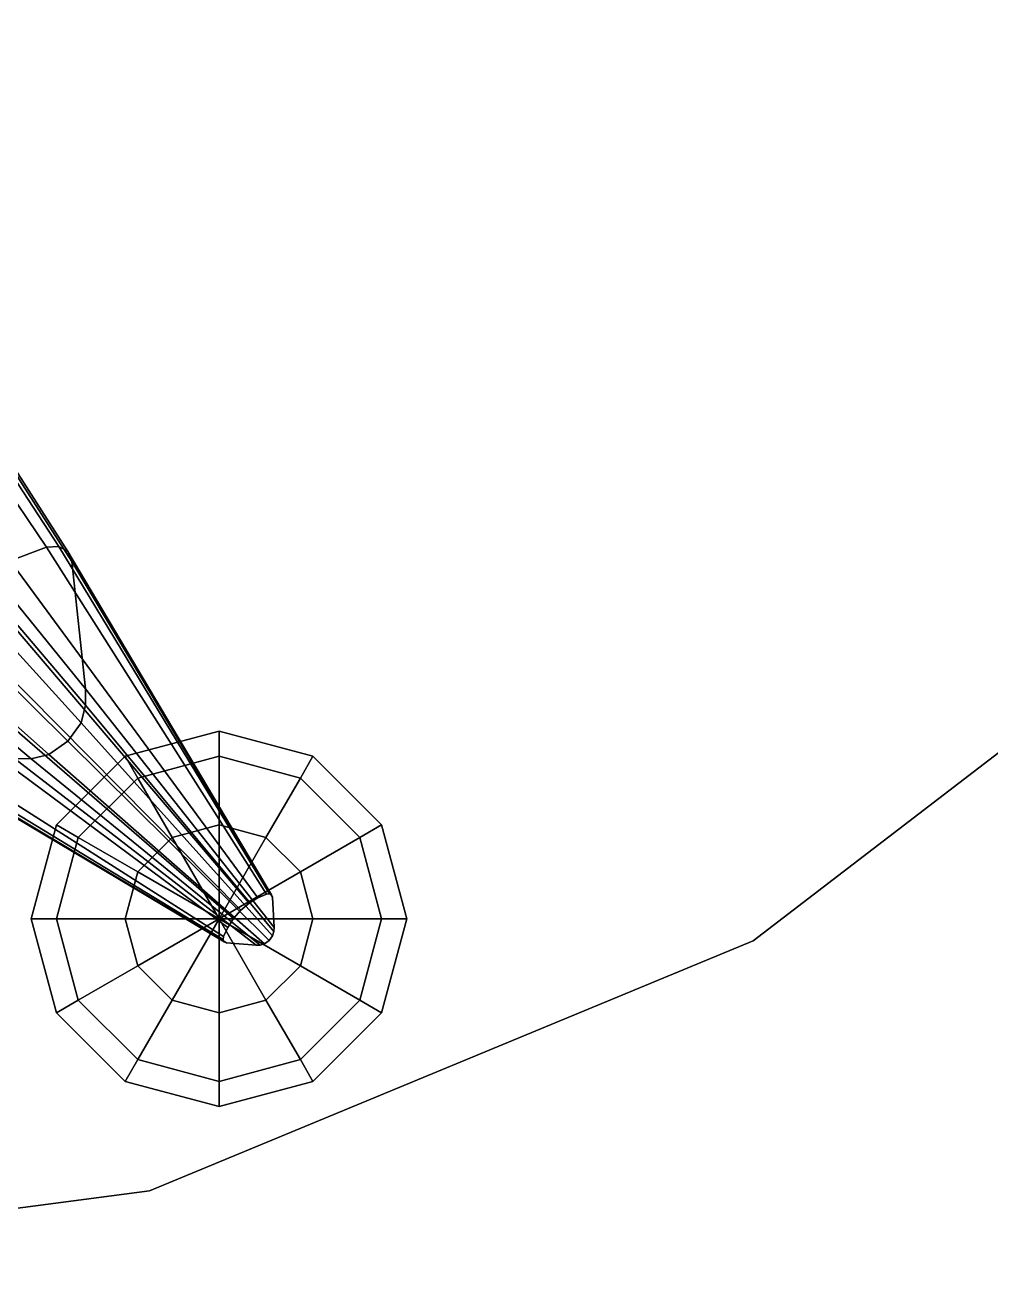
# Model space of a CAD drawing. Header units: millimetres. Extents: x -30782 to 40110, y 35885 to 73818.
# Drawn here: x 8977.7 to 9093.4, y 55885.5 to 56035.4 of the extents above; entities that cross this region are included whole.
import ezdxf

# ---------------------------------------------------------------- set-up
doc = ezdxf.new("R2010")
doc.units = ezdxf.units.MM

# ---------------------------------------------------------------- blocks, each defined once
blk = doc.blocks.new('A$C69C31390')
for points, invisible_edges in [([(2461, 273.66, 418.71), (2570.77, 383.43, 418.71), (2523.11, 321.32, 418.71)], 1), ([(2376.32, 320.84, 379.42), (2349.2, 360.8, 342.79), (2341.84, 358.41, 345.93)], 12), ([(2377.79, 320.92, 378.31), (2351.74, 360.78, 341.17), (2349.2, 360.8, 342.79)], 12), ([(2376.32, 320.84, 379.42), (2377.79, 320.92, 378.31), (2349.2, 360.8, 342.79)], 2), ([(2378.86, 320.32, 376.98), (2353.65, 359.64, 339.25), (2351.74, 360.78, 341.17)], 12), ([(2377.79, 320.92, 378.31), (2378.86, 320.32, 376.98), (2351.74, 360.78, 341.17)], 2), ([(2371.97, 319.21, 381.58), (2376.32, 320.84, 379.42), (2341.84, 358.41, 345.93)], 2), ([(2379.35, 319.14, 375.65), (2354.63, 357.55, 337.31), (2353.65, 359.64, 339.25)], 12), ([(2378.86, 320.32, 376.98), (2379.35, 319.14, 375.65), (2353.65, 359.64, 339.25)], 2), ([(2379.35, 319.14, 375.65), (2380.98, 303.88, 362.17), (2354.63, 357.55, 337.31)], 2), ([(2380.98, 303.88, 362.17), (2358.99, 330.95, 317.77), (2354.63, 357.55, 337.31)], 12), ([(2381, 301.89, 360.56), (2359.24, 327.49, 315.43), (2358.99, 330.95, 317.77)], 12), ([(2380.98, 303.88, 362.17), (2381, 301.89, 360.56), (2358.99, 330.95, 317.77)], 2), ([(2380.47, 299.8, 359.32), (2358.53, 323.93, 313.62), (2359.24, 327.49, 315.43)], 12), ([(2381, 301.89, 360.56), (2380.47, 299.8, 359.32), (2359.24, 327.49, 315.43)], 2), ([(2378.86, 297.58, 358.84), (2355.96, 320.25, 312.92), (2358.53, 323.93, 313.62)], 12), ([(2380.47, 299.8, 359.32), (2378.86, 297.58, 358.84), (2358.53, 323.93, 313.62)], 2), ([(2403.04, 279.28, 407.27), (2377.79, 320.92, 378.31), (2376.32, 320.84, 379.42)], 12), ([(2403.29, 279.15, 406.91), (2378.86, 320.32, 376.98), (2377.79, 320.92, 378.31)], 12), ([(2403.04, 279.28, 407.27), (2403.29, 279.15, 406.91), (2377.79, 320.92, 378.31)], 2), ([(2388.67, 243.7, 430.71), (2461, 273.66, 430.71), (2523.11, 321.32, 430.71)], 12), ([(2461, 273.66, 430.71), (2461, 273.66, 418.71), (2523.11, 321.32, 430.71)], 2), ([(2461, 273.66, 418.71), (2523.11, 321.32, 418.71), (2523.11, 321.32, 430.71)], 12), ([(2376.59, 295.98, 359.37), (2352.2, 317.71, 313.69), (2355.96, 320.25, 312.92)], 12), ([(2378.86, 297.58, 358.84), (2376.59, 295.98, 359.37), (2355.96, 320.25, 312.92)], 2), ([(2402.69, 279.24, 407.57), (2376.32, 320.84, 379.42), (2371.97, 319.21, 381.58)], 12), ([(2402.69, 279.24, 407.57), (2403.04, 279.28, 407.27), (2376.32, 320.84, 379.42)], 2), ([(2403.29, 279.15, 406.91), (2403.39, 278.88, 406.55), (2378.86, 320.32, 376.98)], 2), ([(2403.39, 278.88, 406.55), (2379.35, 319.14, 375.65), (2378.86, 320.32, 376.98)], 12), ([(2401.63, 278.8, 408.16), (2371.97, 319.21, 381.58), (2367.74, 316.74, 382.99)], 12), ([(2401.63, 278.8, 408.16), (2402.69, 279.24, 407.57), (2371.97, 319.21, 381.58)], 2), ([(2403.59, 275.24, 402.9), (2380.98, 303.88, 362.17), (2379.35, 319.14, 375.65)], 12), ([(2403.39, 278.88, 406.55), (2403.59, 275.24, 402.9), (2379.35, 319.14, 375.65)], 2), ([(2374.48, 295.47, 360.64), (2348.59, 317.04, 315.55), (2352.2, 317.71, 313.69)], 12), ([(2374.48, 295.47, 360.64), (2372.47, 295.52, 362.29), (2348.59, 317.04, 315.55)], 2), ([(2376.59, 295.98, 359.37), (2374.48, 295.47, 360.64), (2352.2, 317.71, 313.69)], 2), ([(2400.58, 278.15, 408.54), (2367.74, 316.74, 382.99), (2363.79, 313.53, 383.58)], 12), ([(2400.58, 278.15, 408.54), (2401.63, 278.8, 408.16), (2367.74, 316.74, 382.99)], 2), ([(2399.59, 277.33, 408.7), (2363.79, 313.53, 383.58), (2360.36, 309.52, 383.12)], 12), ([(2399.59, 277.33, 408.7), (2400.58, 278.15, 408.54), (2363.79, 313.53, 383.58)], 2), ([(2398.72, 276.33, 408.57), (2360.36, 309.52, 383.12), (2357.68, 305.2, 381.81)], 12), ([(2398.72, 276.33, 408.57), (2399.59, 277.33, 408.7), (2360.36, 309.52, 383.12)], 2), ([(2398.02, 275.26, 408.22), (2357.68, 305.2, 381.81), (2355.83, 300.71, 379.7)], 12), ([(2398.02, 275.26, 408.22), (2398.72, 276.33, 408.57), (2357.68, 305.2, 381.81)], 2), ([(2403.57, 274.76, 402.46), (2381, 301.89, 360.56), (2380.98, 303.88, 362.17)], 12), ([(2403.59, 275.24, 402.9), (2403.57, 274.76, 402.46), (2380.98, 303.88, 362.17)], 2), ([(2403.41, 274.26, 402.13), (2380.47, 299.8, 359.32), (2381, 301.89, 360.56)], 12), ([(2403.57, 274.76, 402.46), (2403.41, 274.26, 402.13), (2381, 301.89, 360.56)], 2), ([(2397.52, 274.16, 407.65), (2355.83, 300.71, 379.7), (2355.72, 299.23, 378.61)], 12), ([(2397.52, 274.16, 407.65), (2398.02, 275.26, 408.22), (2355.83, 300.71, 379.7)], 2), ([(2397.48, 273.8, 407.35), (2355.72, 299.23, 378.61), (2356.28, 298.13, 377.29)], 12), ([(2397.48, 273.8, 407.35), (2397.52, 274.16, 407.65), (2355.72, 299.23, 378.61)], 2), ([(2403, 273.7, 402), (2378.86, 297.58, 358.84), (2380.47, 299.8, 359.32)], 12), ([(2403.41, 274.26, 402.13), (2403, 273.7, 402), (2380.47, 299.8, 359.32)], 2), ([(2396.99, 295.78, 386.26), (2385.74, 295.78, 397.51), (2396.99, 298.79, 397.51)], 1), ([(2396.99, 298.79, 397.51), (2385.74, 295.78, 397.51), (2387.24, 293.17, 408.76)], 12), ([(2396.99, 298.79, 397.51), (2387.24, 293.17, 408.76), (2396.99, 295.78, 408.76)], 1), ([(2406.73, 293.17, 408.76), (2396.99, 298.79, 397.51), (2396.99, 295.78, 408.76)], 1), ([(2406.73, 293.17, 408.76), (2408.24, 295.78, 397.51), (2396.99, 298.79, 397.51)], 12), ([(2408.24, 295.78, 397.51), (2396.99, 295.78, 386.26), (2396.99, 298.79, 397.51)], 1), ([(2397.6, 273.55, 406.99), (2397.48, 273.8, 407.35), (2356.28, 298.13, 377.29)], 2), ([(2397.6, 273.55, 406.99), (2356.28, 298.13, 377.29), (2357.43, 297.6, 375.95)], 12), ([(2397.87, 273.43, 406.63), (2357.43, 297.6, 375.95), (2372.47, 295.52, 362.29)], 12), ([(2397.87, 273.43, 406.63), (2397.6, 273.55, 406.99), (2357.43, 297.6, 375.95)], 2), ([(2402.43, 273.29, 402.14), (2376.59, 295.98, 359.37), (2378.86, 297.58, 358.84)], 12), ([(2403, 273.7, 402), (2402.43, 273.29, 402.14), (2378.86, 297.58, 358.84)], 2), ([(2401.44, 273.13, 402.93), (2372.47, 295.52, 362.29), (2374.48, 295.47, 360.64)], 12), ([(2401.44, 273.13, 402.93), (2397.87, 273.43, 406.63), (2372.47, 295.52, 362.29)], 2), ([(2401.92, 273.14, 402.49), (2374.48, 295.47, 360.64), (2376.59, 295.98, 359.37)], 12), ([(2401.92, 273.14, 402.49), (2401.44, 273.13, 402.93), (2374.48, 295.47, 360.64)], 2), ([(2402.43, 273.29, 402.14), (2401.92, 273.14, 402.49), (2376.59, 295.98, 359.37)], 2), ([(2387.24, 293.17, 386.26), (2377.5, 287.54, 397.51), (2385.74, 295.78, 397.51)], 1), ([(2385.74, 295.78, 397.51), (2377.5, 287.54, 397.51), (2380.11, 286.03, 408.76)], 12), ([(2385.74, 295.78, 397.51), (2380.11, 286.03, 408.76), (2387.24, 293.17, 408.76)], 1), ([(2396.99, 295.78, 386.26), (2387.24, 293.17, 386.26), (2385.74, 295.78, 397.51)], 12), ([(2396.99, 287.54, 378.03), (2387.24, 293.17, 386.26), (2396.99, 295.78, 386.26)], 1), ([(2396.99, 295.78, 408.76), (2387.24, 293.17, 408.76), (2391.36, 286.03, 417)], 12), ([(2396.99, 295.78, 408.76), (2391.36, 286.03, 417), (2396.99, 287.54, 417)], 1), ([(2402.61, 286.03, 417), (2396.99, 295.78, 408.76), (2396.99, 287.54, 417)], 1), ([(2402.61, 286.03, 417), (2406.73, 293.17, 408.76), (2396.99, 295.78, 408.76)], 12), ([(2408.24, 295.78, 397.51), (2406.73, 293.17, 386.26), (2396.99, 295.78, 386.26)], 12), ([(2406.73, 293.17, 386.26), (2396.99, 287.54, 378.03), (2396.99, 295.78, 386.26)], 1), ([(2413.86, 286.03, 408.76), (2408.24, 295.78, 397.51), (2406.73, 293.17, 408.76)], 1), ([(2416.47, 287.54, 397.51), (2406.73, 293.17, 386.26), (2408.24, 295.78, 397.51)], 1), ([(2413.86, 286.03, 408.76), (2416.47, 287.54, 397.51), (2408.24, 295.78, 397.51)], 12), ([(2387.24, 293.17, 386.26), (2380.11, 286.03, 386.26), (2377.5, 287.54, 397.51)], 12), ([(2391.36, 286.03, 378.03), (2380.11, 286.03, 386.26), (2387.24, 293.17, 386.26)], 1), ([(2387.24, 293.17, 408.76), (2380.11, 286.03, 408.76), (2387.24, 281.92, 417)], 12), ([(2396.99, 287.54, 378.03), (2391.36, 286.03, 378.03), (2387.24, 293.17, 386.26)], 12), ([(2387.24, 293.17, 408.76), (2387.24, 281.92, 417), (2391.36, 286.03, 417)], 1), ([(2406.73, 293.17, 386.26), (2402.61, 286.03, 378.03), (2396.99, 287.54, 378.03)], 12), ([(2406.73, 281.92, 417), (2406.73, 293.17, 408.76), (2402.61, 286.03, 417)], 1), ([(2413.86, 286.03, 386.26), (2402.61, 286.03, 378.03), (2406.73, 293.17, 386.26)], 1), ([(2406.73, 281.92, 417), (2413.86, 286.03, 408.76), (2406.73, 293.17, 408.76)], 12), ([(2416.47, 287.54, 397.51), (2413.86, 286.03, 386.26), (2406.73, 293.17, 386.26)], 12), ([(2380.11, 286.03, 386.26), (2374.49, 276.29, 397.51), (2377.5, 287.54, 397.51)], 1), ([(2377.5, 287.54, 397.51), (2374.49, 276.29, 397.51), (2377.5, 276.29, 408.76)], 12), ([(2377.5, 287.54, 397.51), (2377.5, 276.29, 408.76), (2380.11, 286.03, 408.76)], 1), ([(2416.47, 276.29, 408.76), (2416.47, 287.54, 397.51), (2413.86, 286.03, 408.76)], 1), ([(2419.49, 276.29, 397.51), (2413.86, 286.03, 386.26), (2416.47, 287.54, 397.51)], 1), ([(2416.47, 276.29, 408.76), (2419.49, 276.29, 397.51), (2416.47, 287.54, 397.51)], 12), ([(2380.11, 286.03, 386.26), (2377.5, 276.29, 386.26), (2374.49, 276.29, 397.51)], 12), ([(2387.24, 281.92, 378.03), (2377.5, 276.29, 386.26), (2380.11, 286.03, 386.26)], 1), ([(2380.11, 286.03, 408.76), (2377.5, 276.29, 408.76), (2385.74, 276.29, 417)], 12), ([(2391.36, 286.03, 378.03), (2387.24, 281.92, 378.03), (2380.11, 286.03, 386.26)], 12), ([(2380.11, 286.03, 408.76), (2385.74, 276.29, 417), (2387.24, 281.92, 417)], 1), ([(2413.86, 286.03, 386.26), (2406.73, 281.92, 378.03), (2402.61, 286.03, 378.03)], 12), ([(2408.24, 276.29, 417), (2413.86, 286.03, 408.76), (2406.73, 281.92, 417)], 1), ([(2416.47, 276.29, 386.26), (2406.73, 281.92, 378.03), (2413.86, 286.03, 386.26)], 1), ([(2408.24, 276.29, 417), (2416.47, 276.29, 408.76), (2413.86, 286.03, 408.76)], 12), ([(2419.49, 276.29, 397.51), (2416.47, 276.29, 386.26), (2413.86, 286.03, 386.26)], 12), ([(2387.24, 281.92, 378.03), (2385.74, 276.29, 378.03), (2377.5, 276.29, 386.26)], 12), ([(2416.47, 276.29, 386.26), (2408.24, 276.29, 378.03), (2406.73, 281.92, 378.03)], 12), ([(2402.69, 279.24, 407.57), (2401.63, 278.8, 408.16), (2403.39, 278.88, 406.55)], 14), ([(2403.04, 279.28, 407.27), (2402.69, 279.24, 407.57), (2403.39, 278.88, 406.55)], 14), ([(2403.04, 279.28, 407.27), (2403.39, 278.88, 406.55), (2403.29, 279.15, 406.91)], 1), ([(2397.48, 273.8, 407.35), (2397.6, 273.55, 406.99), (2403.39, 278.88, 406.55)], 14), ([(2397.52, 274.16, 407.65), (2397.48, 273.8, 407.35), (2403.39, 278.88, 406.55)], 14), ([(2398.02, 275.26, 408.22), (2397.52, 274.16, 407.65), (2403.39, 278.88, 406.55)], 14), ([(2397.6, 273.55, 406.99), (2397.87, 273.43, 406.63), (2403.39, 278.88, 406.55)], 14), ([(2397.87, 273.43, 406.63), (2401.44, 273.13, 402.93), (2403.39, 278.88, 406.55)], 14), ([(2398.72, 276.33, 408.57), (2398.02, 275.26, 408.22), (2403.39, 278.88, 406.55)], 14), ([(2399.59, 277.33, 408.7), (2398.72, 276.33, 408.57), (2403.39, 278.88, 406.55)], 14), ([(2400.58, 278.15, 408.54), (2399.59, 277.33, 408.7), (2403.39, 278.88, 406.55)], 14), ([(2401.63, 278.8, 408.16), (2400.58, 278.15, 408.54), (2403.39, 278.88, 406.55)], 14), ([(2401.44, 273.13, 402.93), (2403.59, 275.24, 402.9), (2403.39, 278.88, 406.55)], 13), ([(2377.5, 276.29, 386.26), (2377.5, 265.04, 397.51), (2374.49, 276.29, 397.51)], 1), ([(2374.49, 276.29, 397.51), (2377.5, 265.04, 397.51), (2380.11, 266.55, 408.76)], 12), ([(2374.49, 276.29, 397.51), (2380.11, 266.55, 408.76), (2377.5, 276.29, 408.76)], 1), ([(2385.74, 276.29, 378.03), (2380.11, 266.55, 386.26), (2377.5, 276.29, 386.26)], 1), ([(2377.5, 276.29, 386.26), (2380.11, 266.55, 386.26), (2377.5, 265.04, 397.51)], 12), ([(2377.5, 276.29, 408.76), (2380.11, 266.55, 408.76), (2387.24, 270.67, 417)], 12), ([(2377.5, 276.29, 408.76), (2387.24, 270.67, 417), (2385.74, 276.29, 417)], 1), ([(2385.74, 276.29, 378.03), (2387.24, 270.67, 378.03), (2380.11, 266.55, 386.26)], 12), ([(2406.73, 270.67, 417), (2416.47, 276.29, 408.76), (2408.24, 276.29, 417)], 1), ([(2406.73, 270.67, 417), (2413.86, 266.55, 408.76), (2416.47, 276.29, 408.76)], 12), ([(2413.86, 266.55, 386.26), (2406.73, 270.67, 378.03), (2408.24, 276.29, 378.03)], 12), ([(2413.86, 266.55, 386.26), (2408.24, 276.29, 378.03), (2416.47, 276.29, 386.26)], 1), ([(2413.86, 266.55, 408.76), (2419.49, 276.29, 397.51), (2416.47, 276.29, 408.76)], 1), ([(2413.86, 266.55, 408.76), (2416.47, 265.04, 397.51), (2419.49, 276.29, 397.51)], 12), ([(2416.47, 265.04, 397.51), (2413.86, 266.55, 386.26), (2416.47, 276.29, 386.26)], 12), ([(2416.47, 265.04, 397.51), (2416.47, 276.29, 386.26), (2419.49, 276.29, 397.51)], 1), ([(2401.44, 273.13, 402.93), (2401.92, 273.14, 402.49), (2403.59, 275.24, 402.9)], 14), ([(2401.92, 273.14, 402.49), (2403.57, 274.76, 402.46), (2403.59, 275.24, 402.9)], 13), ([(2401.92, 273.14, 402.49), (2402.43, 273.29, 402.14), (2403.57, 274.76, 402.46)], 14), ([(2402.43, 273.29, 402.14), (2403, 273.7, 402), (2403.57, 274.76, 402.46)], 14), ([(2403, 273.7, 402), (2403.41, 274.26, 402.13), (2403.57, 274.76, 402.46)], 12), ([(2311.05, 233.48, 418.71), (2461, 273.66, 418.71), (2388.67, 243.7, 418.71)], 1), ([(2388.67, 243.7, 430.71), (2461, 273.66, 418.71), (2461, 273.66, 430.71)], 1), ([(2388.67, 243.7, 430.71), (2388.67, 243.7, 418.71), (2461, 273.66, 418.71)], 12), ([(2387.24, 270.67, 378.03), (2387.24, 259.42, 386.26), (2380.11, 266.55, 386.26)], 1), ([(2380.11, 266.55, 408.76), (2391.36, 266.55, 417), (2387.24, 270.67, 417)], 1), ([(2387.24, 270.67, 378.03), (2391.36, 266.55, 378.03), (2387.24, 259.42, 386.26)], 12), ([(2402.61, 266.55, 417), (2413.86, 266.55, 408.76), (2406.73, 270.67, 417)], 1), ([(2406.73, 259.42, 386.26), (2402.61, 266.55, 378.03), (2406.73, 270.67, 378.03)], 12), ([(2406.73, 259.42, 386.26), (2406.73, 270.67, 378.03), (2413.86, 266.55, 386.26)], 1), ([(2380.11, 266.55, 386.26), (2385.74, 256.81, 397.51), (2377.5, 265.04, 397.51)], 1), ([(2377.5, 265.04, 397.51), (2387.24, 259.42, 408.76), (2380.11, 266.55, 408.76)], 1), ([(2380.11, 266.55, 386.26), (2387.24, 259.42, 386.26), (2385.74, 256.81, 397.51)], 12), ([(2380.11, 266.55, 408.76), (2387.24, 259.42, 408.76), (2391.36, 266.55, 417)], 12), ([(2391.36, 266.55, 378.03), (2396.99, 256.81, 386.26), (2387.24, 259.42, 386.26)], 1), ([(2387.24, 259.42, 408.76), (2396.99, 265.04, 417), (2391.36, 266.55, 417)], 1), ([(2391.36, 266.55, 378.03), (2396.99, 265.04, 378.03), (2396.99, 256.81, 386.26)], 12), ([(2396.99, 265.04, 417), (2406.73, 259.42, 408.76), (2402.61, 266.55, 417)], 1), ([(2396.99, 256.81, 386.26), (2402.61, 266.55, 378.03), (2406.73, 259.42, 386.26)], 1), ([(2396.99, 256.81, 386.26), (2396.99, 265.04, 378.03), (2402.61, 266.55, 378.03)], 12), ([(2402.61, 266.55, 417), (2406.73, 259.42, 408.76), (2413.86, 266.55, 408.76)], 12), ([(2406.73, 259.42, 408.76), (2416.47, 265.04, 397.51), (2413.86, 266.55, 408.76)], 1), ([(2408.24, 256.81, 397.51), (2406.73, 259.42, 386.26), (2413.86, 266.55, 386.26)], 12), ([(2408.24, 256.81, 397.51), (2413.86, 266.55, 386.26), (2416.47, 265.04, 397.51)], 1), ([(2377.5, 265.04, 397.51), (2385.74, 256.81, 397.51), (2387.24, 259.42, 408.76)], 12), ([(2387.24, 259.42, 408.76), (2396.99, 256.81, 408.76), (2396.99, 265.04, 417)], 12), ([(2396.99, 265.04, 417), (2396.99, 256.81, 408.76), (2406.73, 259.42, 408.76)], 12), ([(2406.73, 259.42, 408.76), (2408.24, 256.81, 397.51), (2416.47, 265.04, 397.51)], 12), ([(2387.24, 259.42, 386.26), (2396.99, 253.79, 397.51), (2385.74, 256.81, 397.51)], 1), ([(2385.74, 256.81, 397.51), (2396.99, 256.81, 408.76), (2387.24, 259.42, 408.76)], 1), ([(2387.24, 259.42, 386.26), (2396.99, 256.81, 386.26), (2396.99, 253.79, 397.51)], 12), ([(2396.99, 256.81, 408.76), (2408.24, 256.81, 397.51), (2406.73, 259.42, 408.76)], 1), ([(2396.99, 253.79, 397.51), (2406.73, 259.42, 386.26), (2408.24, 256.81, 397.51)], 1), ([(2396.99, 253.79, 397.51), (2396.99, 256.81, 386.26), (2406.73, 259.42, 386.26)], 12), ([(2385.74, 256.81, 397.51), (2396.99, 253.79, 397.51), (2396.99, 256.81, 408.76)], 12), ([(2396.99, 256.81, 408.76), (2396.99, 253.79, 397.51), (2408.24, 256.81, 397.51)], 12), ([(1721.05, 233.48, 430.71), (2311.05, 233.48, 430.71), (2388.67, 243.7, 430.71)], 12), ([(2311.05, 233.48, 418.71), (2388.67, 243.7, 418.71), (2388.67, 243.7, 430.71)], 12), ([(2388.67, 243.7, 430.71), (2311.05, 233.48, 430.71), (2311.05, 233.48, 418.71)], 12)]:
    blk.add_3dface(points, dxfattribs=dict(invisible_edges=invisible_edges))
for points in [[(2396.99, 287.54, 417), (2391.36, 286.03, 417), (2396.99, 276.29, 420.01)], [(2396.99, 276.29, 375.01), (2391.36, 286.03, 378.03), (2396.99, 287.54, 378.03)], [(2396.99, 276.29, 420.01), (2402.61, 286.03, 417), (2396.99, 287.54, 417)], [(2402.61, 286.03, 378.03), (2396.99, 276.29, 375.01), (2396.99, 287.54, 378.03)], [(2391.36, 286.03, 417), (2387.24, 281.92, 417), (2396.99, 276.29, 420.01)], [(2396.99, 276.29, 375.01), (2387.24, 281.92, 378.03), (2391.36, 286.03, 378.03)], [(2396.99, 276.29, 420.01), (2406.73, 281.92, 417), (2402.61, 286.03, 417)], [(2406.73, 281.92, 378.03), (2396.99, 276.29, 375.01), (2402.61, 286.03, 378.03)], [(2387.24, 281.92, 417), (2385.74, 276.29, 417), (2396.99, 276.29, 420.01)], [(2396.99, 276.29, 375.01), (2385.74, 276.29, 378.03), (2387.24, 281.92, 378.03)], [(2396.99, 276.29, 420.01), (2408.24, 276.29, 417), (2406.73, 281.92, 417)], [(2408.24, 276.29, 378.03), (2396.99, 276.29, 375.01), (2406.73, 281.92, 378.03)], [(2396.99, 276.29, 375.01), (2387.24, 270.67, 378.03), (2385.74, 276.29, 378.03)], [(2385.74, 276.29, 417), (2387.24, 270.67, 417), (2396.99, 276.29, 420.01)], [(2396.99, 276.29, 375.01), (2391.36, 266.55, 378.03), (2387.24, 270.67, 378.03)], [(2387.24, 270.67, 417), (2391.36, 266.55, 417), (2396.99, 276.29, 420.01)], [(2396.99, 276.29, 375.01), (2396.99, 265.04, 378.03), (2391.36, 266.55, 378.03)], [(2391.36, 266.55, 417), (2396.99, 265.04, 417), (2396.99, 276.29, 420.01)], [(2396.99, 265.04, 378.03), (2396.99, 276.29, 375.01), (2402.61, 266.55, 378.03)], [(2402.61, 266.55, 378.03), (2396.99, 276.29, 375.01), (2406.73, 270.67, 378.03)], [(2406.73, 270.67, 378.03), (2396.99, 276.29, 375.01), (2408.24, 276.29, 378.03)], [(2396.99, 276.29, 420.01), (2396.99, 265.04, 417), (2402.61, 266.55, 417)], [(2396.99, 276.29, 420.01), (2402.61, 266.55, 417), (2406.73, 270.67, 417)], [(2396.99, 276.29, 420.01), (2406.73, 270.67, 417), (2408.24, 276.29, 417)]]:
    blk.add_3dface(points)

msp = doc.modelspace()

# ---------------------------------------------------------------- block references
msp.add_blockref('A$C69C31390', (6603.95, 55652))

doc.saveas('drawing.dxf')
